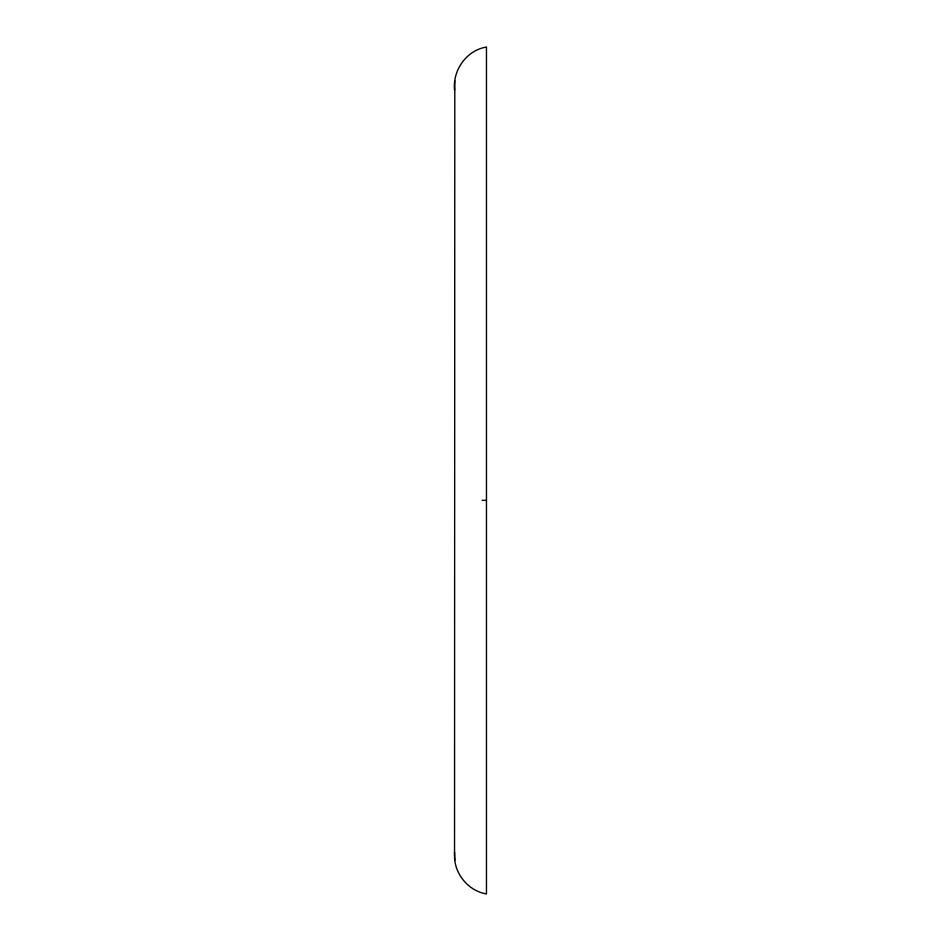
<?xml version="1.0" encoding="UTF-8"?>
<svg xmlns="http://www.w3.org/2000/svg" width="941" height="941" viewBox="0 0 941 941"><rect width="100%" height="100%" fill="white"/><g stroke="black" fill="none" stroke-linecap="round" stroke-linejoin="round"><path stroke-width="1.41" d="M454.797 80.867L454.538 855.64C454.256 873.918 468.43 890.939 486.462 893.95L486.462 47.05C466.548 50.261 452.503 70.234 454.538 89.995M482.086 500.33L486.462 500.377M454.538 852.299L454.797 860.133"/></g></svg>
